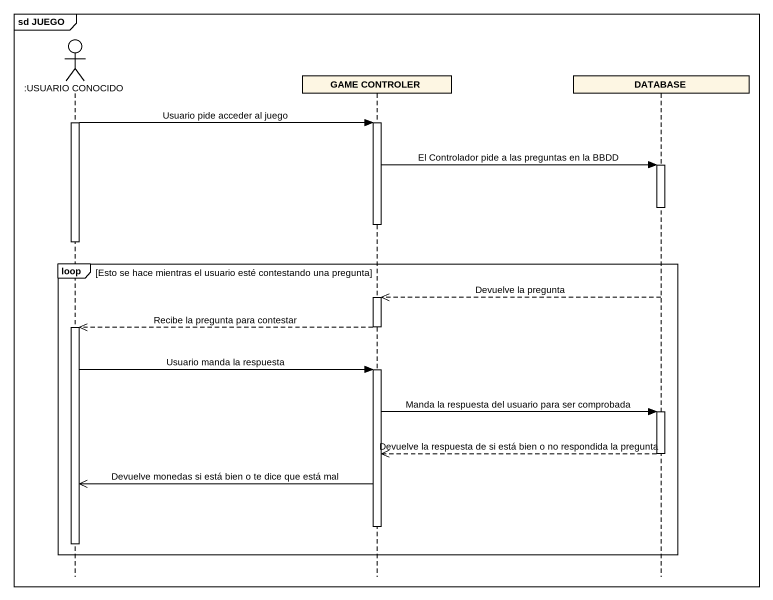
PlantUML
@startuml
mainframe sd JUEGO
hide footbox
actor ":USUARIO CONOCIDO" as USUARIO_CONOCIDO
participant "GAME CONTROLER" as GAME_CONTROLER
participant "DATABASE" as DATABASE_

activate USUARIO_CONOCIDO
USUARIO_CONOCIDO -> GAME_CONTROLER : Usuario pide acceder al juego
activate GAME_CONTROLER
GAME_CONTROLER -> DATABASE_ : El Controlador pide a las preguntas en la BBDD
activate DATABASE_
deactivate DATABASE_
deactivate GAME_CONTROLER
deactivate USUARIO_CONOCIDO
loop Esto se hace mientras el usuario esté contestando una pregunta
  DATABASE_ -->> GAME_CONTROLER : Devuelve la pregunta
  activate GAME_CONTROLER
  GAME_CONTROLER -->> USUARIO_CONOCIDO : Recibe la pregunta para contestar
  deactivate GAME_CONTROLER
  activate USUARIO_CONOCIDO
  USUARIO_CONOCIDO -> GAME_CONTROLER : Usuario manda la respuesta
  activate GAME_CONTROLER
  GAME_CONTROLER -> DATABASE_ : Manda la respuesta del usuario para ser comprobada
  activate DATABASE_
  DATABASE_ -->> GAME_CONTROLER : Devuelve la respuesta de si está bien o no respondida la pregunta
  deactivate DATABASE_
  GAME_CONTROLER ->> USUARIO_CONOCIDO : Devuelve monedas si está bien o te dice que está mal
  deactivate GAME_CONTROLER
  deactivate USUARIO_CONOCIDO
end
@enduml
